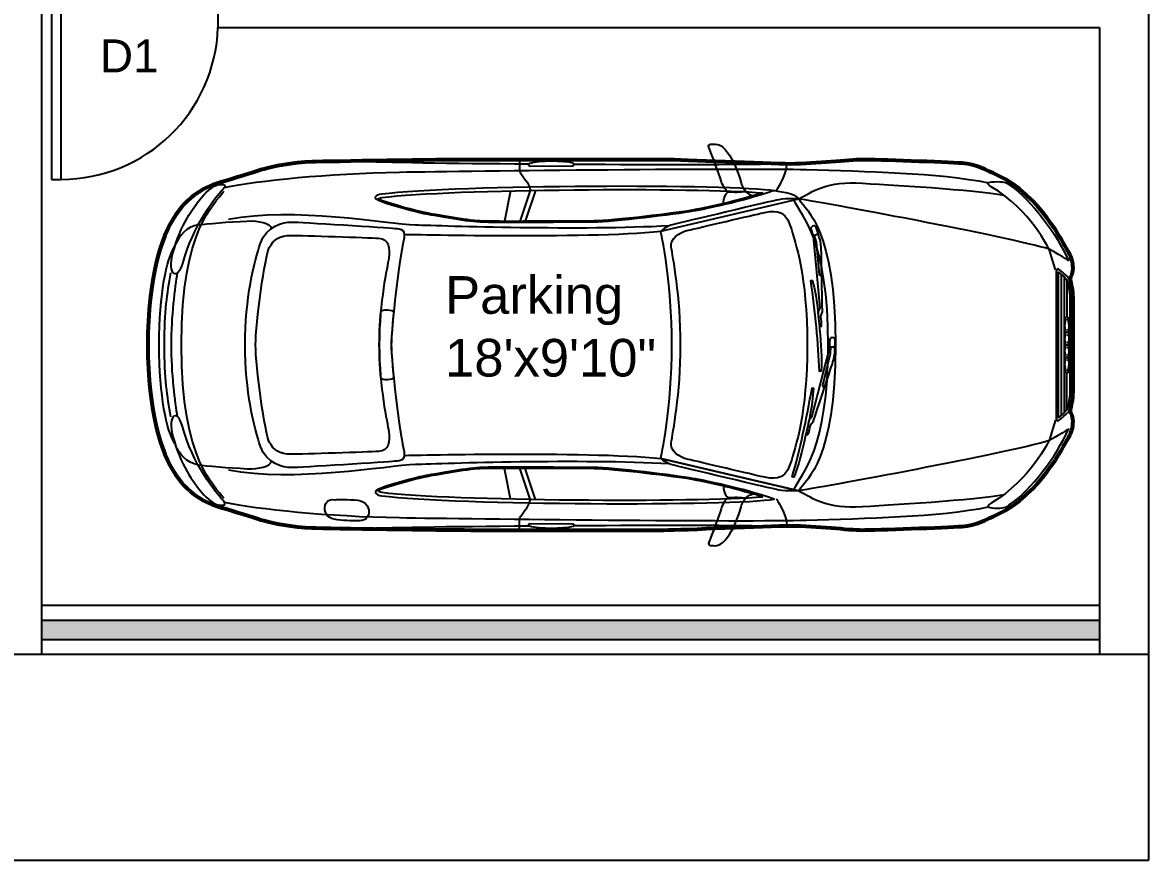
# Model space of a CAD drawing. Header units: inches. Extents: x 23 to 413, y 10 to 686.
# Drawn here: x 183.1 to 413, y 9.6 to 180.6 of the extents above; entities that cross this region are included whole.
import ezdxf

# ---------------------------------------------------------------- set-up
doc = ezdxf.new("R2010")
doc.units = ezdxf.units.IN
doc.header["$MEASUREMENT"] = 0
doc.layers.get('0').update_dxf_attribs({"color": 178})
doc.layers.add('D1', color=231, linetype='Continuous')
doc.layers.add('Naming', color=50, linetype='Continuous', plot=False)
doc.styles.get("Standard").update_dxf_attribs({"font": 'arial.ttf'})

# ---------------------------------------------------------------- blocks, each defined once
blk = doc.blocks.new('A$C0B5925C7')
at = {"lineweight": 25}
for points, knots in [([(2.9938, 1.7731), (2.9854, 1.7819), (2.9782, 1.7934), (2.9742, 1.808), (2.9742, 1.808), (2.9645, 1.8444), (2.9131, 2.0083), (2.8428, 2.0102), (2.8428, 2.0102), (2.8129, 2.0102), (2.8025, 2.0096), (2.8129, 1.9862), (2.8129, 1.9862), (2.8233, 1.9628), (2.8656, 1.8451), (2.8714, 1.8255), (2.8714, 1.8255), (2.8768, 1.8076), (2.8926, 1.781), (2.9032, 1.7713), (2.9032, 1.7713), (2.9322, 1.769), (2.9744, 1.7694), (2.9938, 1.7731)], [0, 0, 0, 0, 0.166667, 0.166667, 0.166667, 0.166667, 0.333333, 0.333333, 0.333333, 0.333333, 0.5, 0.5, 0.5, 0.5, 0.666667, 0.666667, 0.666667, 0.666667, 0.833333, 0.833333, 0.833333, 0.833333, 1, 1, 1, 1]), ([(1.862, 1.9319), (1.862, 1.9319), (1.862, 1.891), (1.862, 1.8776), (1.862, 1.8776), (1.862, 1.8642), (1.8945, 1.8287), (1.904, 1.8123), (1.904, 1.8123), (1.9135, 1.7959), (1.9158, 1.7779), (1.9158, 1.7779)], [0, 0, 0, 0, 0.333333, 0.333333, 0.333333, 0.333333, 0.666667, 0.666667, 0.666667, 0.666667, 1, 1, 1, 1]), ([(1.9153, 1.8987), (1.907, 1.8987), (1.9039, 1.91), (1.9122, 1.9125), (1.9122, 1.9125), (1.9361, 1.9201), (1.9786, 1.9239), (2.0212, 1.9239), (2.0212, 1.9239), (2.0638, 1.9239), (2.1053, 1.9214), (2.1302, 1.9138), (2.1302, 1.9138), (2.1375, 1.9113), (2.1354, 1.9012), (2.1271, 1.9012), (2.1271, 1.9012), (2.1271, 1.9012), (1.9153, 1.8987), (1.9153, 1.8987)], [0, 0, 0, 0, 0.2, 0.2, 0.2, 0.2, 0.4, 0.4, 0.4, 0.4, 0.6, 0.6, 0.6, 0.6, 0.8, 0.8, 0.8, 0.8, 1, 1, 1, 1]), ([(0.3845, 1.7931), (0.5553, 1.8273), (0.9012, 1.8636), (1.2614, 1.8698), (1.2614, 1.8698), (1.6217, 1.876), (3.0067, 1.8915), (3.2986, 1.8822), (3.2986, 1.8822), (3.5906, 1.8729), (3.9588, 1.8677), (4.2095, 1.816)], [0, 0, 0, 0, 0.333333, 0.333333, 0.333333, 0.333333, 0.666667, 0.666667, 0.666667, 0.666667, 1, 1, 1, 1]), ([(0.1736, 1.413), (0.2223, 1.6014), (0.3493, 1.754), (0.3721, 1.7775), (0.3721, 1.7775), (0.3922, 1.7982), (0.3944, 1.811), (0.359, 1.8077), (0.359, 1.8077), (0.3241, 1.8045), (0.2847, 1.7605), (0.2623, 1.7334), (0.2623, 1.7334), (0.2336, 1.6989), (0.1621, 1.6041), (0.1264, 1.464), (0.1264, 1.464), (0.1111, 1.4105), (0.1162, 1.3723), (0.1315, 1.3621), (0.1315, 1.3621), (0.1468, 1.3519), (0.1639, 1.3756), (0.1736, 1.413)], [0, 0, 0, 0, 0.166667, 0.166667, 0.166667, 0.166667, 0.333333, 0.333333, 0.333333, 0.333333, 0.5, 0.5, 0.5, 0.5, 0.666667, 0.666667, 0.666667, 0.666667, 0.833333, 0.833333, 0.833333, 0.833333, 1, 1, 1, 1]), ([(1.1717, 1.7605), (1.1433, 1.7569), (1.1175, 1.7393), (1.1717, 1.7205), (1.1717, 1.7205), (1.2259, 1.7017), (1.3365, 1.6711), (1.3836, 1.6616), (1.3836, 1.6616), (1.4307, 1.6522), (1.5861, 1.624), (1.6638, 1.6193), (1.6638, 1.6193), (1.7415, 1.6146), (2.1395, 1.6193), (2.2337, 1.6193), (2.2337, 1.6193), (2.3278, 1.6193), (2.6504, 1.6593), (2.7281, 1.6734), (2.7281, 1.6734), (2.8058, 1.6875), (2.9612, 1.7181), (3.1363, 1.7771), (3.1363, 1.7771), (2.9424, 1.8123), (1.5414, 1.8076), (1.1717, 1.7605)], [0, 0, 0, 0, 0.142857, 0.142857, 0.142857, 0.142857, 0.285714, 0.285714, 0.285714, 0.285714, 0.428571, 0.428571, 0.428571, 0.428571, 0.571429, 0.571429, 0.571429, 0.571429, 0.714286, 0.714286, 0.714286, 0.714286, 0.857143, 0.857143, 0.857143, 0.857143, 1, 1, 1, 1]), ([(3.2603, 1.7355), (3.3026, 1.7567), (3.3871, 1.8223), (3.5468, 1.8153), (3.5468, 1.8153), (3.7065, 1.8083), (4.147, 1.78), (4.2872, 1.7545)], [0, 0, 0, 0, 0.5, 0.5, 0.5, 0.5, 1, 1, 1, 1]), ([(4.2543, 1.822), (4.2139, 1.822), (4.1894, 1.8174), (4.2245, 1.7967), (4.2245, 1.7967), (4.4212, 1.6805), (4.5136, 1.4839), (4.5136, 1.4839), (4.5136, 1.4839), (4.5136, 1.4839), (4.6091, 1.4307), (4.6104, 1.4273), (4.6104, 1.4273), (4.5555, 1.557), (4.4172, 1.7392), (4.3213, 1.8012), (4.3213, 1.8012), (4.302, 1.8161), (4.2923, 1.822), (4.2543, 1.822)], [0, 0, 0, 0, 0.2, 0.2, 0.2, 0.2, 0.4, 0.4, 0.4, 0.4, 0.6, 0.6, 0.6, 0.6, 0.8, 0.8, 0.8, 0.8, 1, 1, 1, 1]), ([(0.3819, 0.2359), (0.3357, 0.3034), (0.1689, 0.4187), (0.1689, 1.0051), (0.1689, 1.0051), (0.1689, 1.5915), (0.3357, 1.7069), (0.3819, 1.7743)], [0, 0, 0, 0, 0.5, 0.5, 0.5, 0.5, 1, 1, 1, 1]), ([(1.1732, 1.7426), (1.1732, 1.7426), (1.1732, 1.7426), (1.1732, 1.7426), (1.1732, 1.7426), (1.1628, 1.7413), (1.1568, 1.7385), (1.1539, 1.7364), (1.1539, 1.7364), (1.1564, 1.7342), (1.1621, 1.7305), (1.1756, 1.7258), (1.1756, 1.7258), (1.2284, 1.7075), (1.3385, 1.6769), (1.386, 1.6674), (1.386, 1.6674), (1.4428, 1.6561), (1.5919, 1.6297), (1.6645, 1.6253), (1.6645, 1.6253), (1.7214, 1.6218), (1.9536, 1.6235), (2.1072, 1.6246), (2.1072, 1.6246), (2.1072, 1.6246), (2.2337, 1.6253), (2.2337, 1.6253), (2.2337, 1.6253), (2.3276, 1.6253), (2.6517, 1.6657), (2.726, 1.6792), (2.726, 1.6792), (2.8502, 1.7018), (2.9685, 1.7311), (3.0794, 1.7657), (3.0794, 1.7657), (2.7581, 1.7934), (1.5158, 1.7862), (1.1732, 1.7426)], [0, 0, 0, 0, 0.1, 0.1, 0.1, 0.1, 0.2, 0.2, 0.2, 0.2, 0.3, 0.3, 0.3, 0.3, 0.4, 0.4, 0.4, 0.4, 0.5, 0.5, 0.5, 0.5, 0.6, 0.6, 0.6, 0.6, 0.7, 0.7, 0.7, 0.7, 0.8, 0.8, 0.8, 0.8, 0.9, 0.9, 0.9, 0.9, 1, 1, 1, 1]), ([(2.9938, 1.7731), (2.9744, 1.7694), (2.9322, 1.769), (2.9032, 1.7713), (2.9032, 1.7713), (2.9041, 1.7705), (2.9051, 1.7695), (2.9059, 1.769), (2.9059, 1.769), (2.8949, 1.7638), (2.8803, 1.737), (2.8843, 1.7123), (2.8843, 1.7123), (2.8978, 1.7156), (3.0326, 1.7516), (3.0326, 1.7516), (3.0326, 1.7516), (3.0214, 1.753), (3.0063, 1.76), (2.9938, 1.7731)], [0, 0, 0, 0, 0.2, 0.2, 0.2, 0.2, 0.4, 0.4, 0.4, 0.4, 0.6, 0.6, 0.6, 0.6, 0.8, 0.8, 0.8, 0.8, 1, 1, 1, 1]), ([(2.6117, 1.6006), (2.1722, 1.5762), (1.4811, 1.5991), (1.3408, 1.6044), (1.3408, 1.6044), (1.2006, 1.6097), (0.7241, 1.6955), (0.4054, 1.6326)], [0, 0, 0, 0, 0.5, 0.5, 0.5, 0.5, 1, 1, 1, 1]), ([(3.2603, 1.7355), (3.2603, 1.7355), (2.5695, 1.5733), (2.5695, 1.5733), (2.5695, 1.5733), (2.5695, 1.5733), (2.5946, 1.5987), (2.634, 1.6079), (2.634, 1.6079), (2.6734, 1.6172), (3.1237, 1.7248), (3.1608, 1.7317), (3.1608, 1.7317), (3.1978, 1.7387), (3.2603, 1.7355), (3.2603, 1.7355)], [0, 0, 0, 0, 0.25, 0.25, 0.25, 0.25, 0.5, 0.5, 0.5, 0.5, 0.75, 0.75, 0.75, 0.75, 1, 1, 1, 1]), ([(2.6251, 1.0051), (2.6251, 0.6975), (2.5695, 0.4369), (2.5695, 0.4369), (2.5695, 0.4369), (2.5695, 0.4369), (3.2603, 0.2747), (3.2603, 0.2747), (3.2603, 0.2747), (3.302, 0.3396), (3.4434, 0.4241), (3.4434, 1.0051), (3.4434, 1.0051), (3.4434, 1.5861), (3.302, 1.6706), (3.2603, 1.7355), (3.2603, 1.7355), (3.2603, 1.7355), (2.5695, 1.5733), (2.5695, 1.5733), (2.5695, 1.5733), (2.5695, 1.5733), (2.6251, 1.3127), (2.6251, 1.0051)], [0, 0, 0, 0, 0.166667, 0.166667, 0.166667, 0.166667, 0.333333, 0.333333, 0.333333, 0.333333, 0.5, 0.5, 0.5, 0.5, 0.666667, 0.666667, 0.666667, 0.666667, 0.833333, 0.833333, 0.833333, 0.833333, 1, 1, 1, 1]), ([(3.2342, 0.2809), (3.2762, 0.3599), (3.4077, 0.4819), (3.4077, 1.0051), (3.4077, 1.0051), (3.4077, 1.5283), (3.2762, 1.6504), (3.2342, 1.7294)], [0, 0, 0, 0, 0.5, 0.5, 0.5, 0.5, 1, 1, 1, 1]), ([(2.6686, 1.0051), (2.6686, 0.761), (2.6285, 0.5611), (2.6215, 0.5149), (2.6215, 0.5149), (2.6158, 0.4771), (2.6567, 0.4422), (2.7056, 0.4317), (2.7056, 0.4317), (2.7546, 0.4211), (3.0404, 0.3536), (3.0814, 0.3444), (3.0814, 0.3444), (3.1225, 0.3351), (3.19, 0.3192), (3.2177, 0.4092), (3.2177, 0.4092), (3.2455, 0.4991), (3.3024, 0.6581), (3.3024, 1.0051), (3.3024, 1.0051), (3.3024, 1.3522), (3.2455, 1.5111), (3.2177, 1.6011), (3.2177, 1.6011), (3.19, 1.691), (3.1225, 1.6751), (3.0814, 1.6659), (3.0814, 1.6659), (3.0404, 1.6566), (2.7546, 1.5892), (2.7056, 1.5786), (2.7056, 1.5786), (2.6567, 1.568), (2.6158, 1.5331), (2.6215, 1.4954), (2.6215, 1.4954), (2.6285, 1.4491), (2.6686, 1.2493), (2.6686, 1.0051)], [0, 0, 0, 0, 0.1, 0.1, 0.1, 0.1, 0.2, 0.2, 0.2, 0.2, 0.3, 0.3, 0.3, 0.3, 0.4, 0.4, 0.4, 0.4, 0.5, 0.5, 0.5, 0.5, 0.6, 0.6, 0.6, 0.6, 0.7, 0.7, 0.7, 0.7, 0.8, 0.8, 0.8, 0.8, 0.9, 0.9, 0.9, 0.9, 1, 1, 1, 1]), ([(0.2521, 1.6055), (0.2956, 1.6107), (0.407, 1.621), (0.4971, 1.6249), (0.4971, 1.6249), (0.558, 1.6275), (0.6122, 1.6145), (0.6195, 1.5879)], [0, 0, 0, 0, 0.5, 0.5, 0.5, 0.5, 1, 1, 1, 1]), ([(0.4874, 1.0051), (0.4874, 0.7767), (0.5333, 0.5846), (0.565, 0.4965), (0.565, 0.4965), (0.5968, 0.4083), (0.678, 0.3907), (0.7185, 0.3907), (0.7185, 0.3907), (0.7591, 0.3907), (1.2055, 0.4189), (1.2373, 0.4224), (1.2373, 0.4224), (1.269, 0.4259), (1.2972, 0.4242), (1.2796, 0.4929), (1.2796, 0.4929), (1.2619, 0.5617), (1.2196, 0.9197), (1.2196, 1.0051), (1.2196, 1.0051), (1.2196, 1.0906), (1.2619, 1.4485), (1.2796, 1.5173), (1.2796, 1.5173), (1.2972, 1.5861), (1.269, 1.5843), (1.2373, 1.5878), (1.2373, 1.5878), (1.2055, 1.5914), (0.7591, 1.6196), (0.7185, 1.6196), (0.7185, 1.6196), (0.678, 1.6196), (0.5968, 1.6019), (0.565, 1.5138), (0.565, 1.5138), (0.5333, 1.4256), (0.4874, 1.2336), (0.4874, 1.0051)], [0, 0, 0, 0, 0.1, 0.1, 0.1, 0.1, 0.2, 0.2, 0.2, 0.2, 0.3, 0.3, 0.3, 0.3, 0.4, 0.4, 0.4, 0.4, 0.5, 0.5, 0.5, 0.5, 0.6, 0.6, 0.6, 0.6, 0.7, 0.7, 0.7, 0.7, 0.8, 0.8, 0.8, 0.8, 0.9, 0.9, 0.9, 0.9, 1, 1, 1, 1]), ([(3.361, 1.5493), (3.3701, 1.5234), (3.3724, 1.5021), (3.3732, 1.4762), (3.3732, 1.4762), (3.3732, 1.4572), (3.3785, 1.1707), (3.3785, 1.1707), (3.3785, 1.1707), (3.3785, 1.1707), (3.3709, 1.1486), (3.3709, 1.1486), (3.3709, 1.1486), (3.3709, 1.1486), (3.3739, 1.1235), (3.3747, 1.1098), (3.3747, 1.1098), (3.3762, 1.0961), (3.364, 1.0938), (3.364, 1.0938), (3.364, 1.0938), (3.364, 1.0938), (3.3564, 1.1692), (3.3564, 1.1692), (3.3564, 1.1692), (3.3564, 1.1692), (3.3663, 1.1898), (3.3663, 1.1898), (3.3663, 1.1898), (3.3663, 1.1898), (3.3328, 1.5478), (3.3328, 1.5478), (3.3328, 1.5478), (3.3328, 1.5478), (3.329, 1.5585), (3.3236, 1.5752), (3.3236, 1.5752), (3.3183, 1.5912), (3.3229, 1.5966), (3.3297, 1.5988), (3.3297, 1.5988), (3.3373, 1.6011), (3.3435, 1.6027), (3.3472, 1.5928), (3.3472, 1.5928), (3.3503, 1.5829), (3.3556, 1.5661), (3.361, 1.5493)], [0, 0, 0, 0, 0.083333, 0.083333, 0.083333, 0.083333, 0.166667, 0.166667, 0.166667, 0.166667, 0.25, 0.25, 0.25, 0.25, 0.333333, 0.333333, 0.333333, 0.333333, 0.416667, 0.416667, 0.416667, 0.416667, 0.5, 0.5, 0.5, 0.5, 0.583333, 0.583333, 0.583333, 0.583333, 0.666667, 0.666667, 0.666667, 0.666667, 0.75, 0.75, 0.75, 0.75, 0.833333, 0.833333, 0.833333, 0.833333, 0.916667, 0.916667, 0.916667, 0.916667, 1, 1, 1, 1]), ([(0.5402, 1.0051), (0.5402, 0.8968), (0.588, 0.5564), (0.6091, 0.5176), (0.6091, 0.5176), (0.6303, 0.4788), (0.6603, 0.4577), (0.7185, 0.4577), (0.7185, 0.4577), (0.7768, 0.4577), (1.1032, 0.4683), (1.1561, 0.4718), (1.1561, 0.4718), (1.209, 0.4753), (1.2143, 0.5229), (1.2073, 0.5705), (1.2073, 0.5705), (1.2002, 0.6181), (1.1596, 0.7857), (1.1596, 1.0051), (1.1596, 1.0051), (1.1596, 1.2246), (1.2002, 1.3921), (1.2073, 1.4397), (1.2073, 1.4397), (1.2143, 1.4873), (1.209, 1.5349), (1.1561, 1.5385), (1.1561, 1.5385), (1.1032, 1.542), (0.7768, 1.5526), (0.7185, 1.5526), (0.7185, 1.5526), (0.6603, 1.5526), (0.6303, 1.5314), (0.6091, 1.4926), (0.6091, 1.4926), (0.588, 1.4538), (0.5402, 1.1135), (0.5402, 1.0051)], [0, 0, 0, 0, 0.1, 0.1, 0.1, 0.1, 0.2, 0.2, 0.2, 0.2, 0.3, 0.3, 0.3, 0.3, 0.4, 0.4, 0.4, 0.4, 0.5, 0.5, 0.5, 0.5, 0.6, 0.6, 0.6, 0.6, 0.7, 0.7, 0.7, 0.7, 0.8, 0.8, 0.8, 0.8, 0.9, 0.9, 0.9, 0.9, 1, 1, 1, 1]), ([(3.3366, 1.5524), (3.3366, 1.5524), (3.3472, 1.5196), (3.3472, 1.5196), (3.3472, 1.5196), (3.3472, 1.5196), (3.3617, 1.3558), (3.3617, 1.3558), (3.3617, 1.3558), (3.3617, 1.3558), (3.3747, 1.3467), (3.3747, 1.3467)], [0, 0, 0, 0, 0.333333, 0.333333, 0.333333, 0.333333, 0.666667, 0.666667, 0.666667, 0.666667, 1, 1, 1, 1]), ([(0.1367, 0.5103), (0.0948, 0.5758), (0.0578, 0.7467), (0.0578, 1.0051), (0.0578, 1.0051), (0.0578, 1.2635), (0.0948, 1.4344), (0.1367, 1.4999)], [0, 0, 0, 0, 0.5, 0.5, 0.5, 0.5, 1, 1, 1, 1]), ([(0.116, 0.6453), (0.0975, 0.7504), (0.0843, 0.834), (0.0843, 1.0051), (0.0843, 1.0051), (0.0843, 1.1763), (0.0975, 1.2598), (0.116, 1.3649)], [0, 0, 0, 0, 0.5, 0.5, 0.5, 0.5, 1, 1, 1, 1]), ([(0.1501, 0.6453), (0.1372, 0.7134), (0.1187, 0.8684), (0.1187, 1.0051), (0.1187, 1.0051), (0.1187, 1.1419), (0.1372, 1.2969), (0.1501, 1.3649)], [0, 0, 0, 0, 0.5, 0.5, 0.5, 0.5, 1, 1, 1, 1]), ([(4.6297, 1.0013), (4.6297, 1.0013), (4.6297, 0.7709), (4.6297, 0.7709), (4.6297, 0.7709), (4.6297, 0.7339), (4.6212, 0.7004), (4.6172, 0.6842), (4.6172, 0.6842), (4.6172, 0.6842), (4.6164, 0.6812), (4.6164, 0.6812), (4.6164, 0.6812), (4.6117, 0.6665), (4.5822, 0.6438), (4.5663, 0.6295), (4.5663, 0.6295), (4.5505, 0.6151), (4.5489, 0.6295), (4.5489, 0.6552), (4.5489, 0.6552), (4.5489, 0.6809), (4.5489, 1.0051), (4.5489, 1.0051), (4.5489, 1.0051), (4.5489, 1.0051), (4.5489, 1.3294), (4.5489, 1.3551), (4.5489, 1.3551), (4.5489, 1.3808), (4.5505, 1.3951), (4.5663, 1.3808), (4.5663, 1.3808), (4.5822, 1.3664), (4.6117, 1.3437), (4.6164, 1.3291), (4.6164, 1.3291), (4.6164, 1.3291), (4.6172, 1.326), (4.6172, 1.326), (4.6172, 1.326), (4.6212, 1.3099), (4.6297, 1.2763), (4.6297, 1.2394), (4.6297, 1.2394), (4.6297, 1.2394), (4.6297, 1.0089), (4.6297, 1.0089), (4.6297, 1.0089), (4.6297, 1.0089), (4.6297, 1.0013), (4.6297, 1.0013)], [0, 0, 0, 0, 0.076923, 0.076923, 0.076923, 0.076923, 0.153846, 0.153846, 0.153846, 0.153846, 0.230769, 0.230769, 0.230769, 0.230769, 0.307692, 0.307692, 0.307692, 0.307692, 0.384615, 0.384615, 0.384615, 0.384615, 0.461538, 0.461538, 0.461538, 0.461538, 0.538462, 0.538462, 0.538462, 0.538462, 0.615385, 0.615385, 0.615385, 0.615385, 0.692308, 0.692308, 0.692308, 0.692308, 0.769231, 0.769231, 0.769231, 0.769231, 0.846154, 0.846154, 0.846154, 0.846154, 0.923077, 0.923077, 0.923077, 0.923077, 1, 1, 1, 1]), ([(4.561, 1.3551), (4.561, 1.3551), (4.561, 1.3551), (4.561, 1.3551), (4.561, 1.3551), (4.561, 1.3551), (4.561, 0.6552), (4.561, 0.6552), (4.561, 0.6552), (4.561, 0.6493), (4.5611, 0.6447), (4.5613, 0.641), (4.5613, 0.641), (4.5646, 0.6439), (4.5696, 0.6482), (4.5696, 0.6482), (4.5696, 0.6482), (4.5818, 0.6588), (4.6022, 0.6763), (4.6049, 0.6848), (4.6049, 0.6848), (4.6049, 0.6848), (4.6055, 0.6872), (4.6055, 0.6872), (4.6055, 0.6872), (4.6095, 0.7029), (4.6177, 0.7354), (4.6177, 0.7709), (4.6177, 0.7709), (4.6177, 0.7709), (4.6178, 1.2394), (4.6178, 1.2394), (4.6178, 1.2394), (4.6178, 1.2748), (4.6095, 1.3074), (4.6055, 1.323), (4.6055, 1.323), (4.6055, 1.323), (4.6047, 1.3261), (4.6047, 1.3261), (4.6047, 1.3261), (4.6023, 1.3339), (4.5818, 1.3515), (4.5696, 1.362), (4.5696, 1.362), (4.5696, 1.362), (4.5646, 1.3664), (4.5613, 1.3692), (4.5613, 1.3692), (4.5611, 1.3655), (4.561, 1.361), (4.561, 1.3551)], [0, 0, 0, 0, 0.076923, 0.076923, 0.076923, 0.076923, 0.153846, 0.153846, 0.153846, 0.153846, 0.230769, 0.230769, 0.230769, 0.230769, 0.307692, 0.307692, 0.307692, 0.307692, 0.384615, 0.384615, 0.384615, 0.384615, 0.461538, 0.461538, 0.461538, 0.461538, 0.538462, 0.538462, 0.538462, 0.538462, 0.615385, 0.615385, 0.615385, 0.615385, 0.692308, 0.692308, 0.692308, 0.692308, 0.769231, 0.769231, 0.769231, 0.769231, 0.846154, 0.846154, 0.846154, 0.846154, 0.923077, 0.923077, 0.923077, 0.923077, 1, 1, 1, 1]), ([(3.3724, 0.8729), (3.377, 0.9384), (3.3716, 1.01), (3.3648, 1.0839), (3.3648, 1.0839), (3.361, 1.1197), (3.3579, 1.1555), (3.3541, 1.1905), (3.3541, 1.1905), (3.3495, 1.24), (3.3396, 1.2819), (3.329, 1.3276), (3.329, 1.3276), (3.329, 1.3276), (3.3206, 1.3276), (3.3206, 1.3276), (3.3206, 1.3276), (3.3427, 1.1722), (3.3579, 1.0107), (3.364, 0.8721), (3.364, 0.8721), (3.364, 0.8721), (3.3724, 0.8729), (3.3724, 0.8729)], [0, 0, 0, 0, 0.166667, 0.166667, 0.166667, 0.166667, 0.333333, 0.333333, 0.333333, 0.333333, 0.5, 0.5, 0.5, 0.5, 0.666667, 0.666667, 0.666667, 0.666667, 0.833333, 0.833333, 0.833333, 0.833333, 1, 1, 1, 1]), ([(1.1596, 1.0051), (1.1596, 1.0051), (1.1619, 0.8757), (1.1669, 0.842), (1.1669, 0.842), (1.17, 0.8209), (1.2331, 0.8308), (1.2322, 0.8407), (1.2322, 0.8407), (1.2261, 0.9027), (1.2196, 0.9548), (1.2196, 1.0051), (1.2196, 1.0051), (1.2196, 1.0554), (1.2261, 1.1076), (1.2322, 1.1696), (1.2322, 1.1696), (1.2331, 1.1794), (1.17, 1.1894), (1.1669, 1.1683), (1.1669, 1.1683), (1.1619, 1.1345), (1.1596, 1.0051), (1.1596, 1.0051)], [0, 0, 0, 0, 0.166667, 0.166667, 0.166667, 0.166667, 0.333333, 0.333333, 0.333333, 0.333333, 0.5, 0.5, 0.5, 0.5, 0.666667, 0.666667, 0.666667, 0.666667, 0.833333, 0.833333, 0.833333, 0.833333, 1, 1, 1, 1]), ([(3.441, 0.9841), (3.441, 0.9559), (3.4364, 0.9353), (3.4288, 0.9109), (3.4288, 0.9109), (3.4235, 0.8927), (3.3335, 0.623), (3.3335, 0.623), (3.3335, 0.623), (3.3335, 0.623), (3.319, 0.6047), (3.319, 0.6047), (3.319, 0.6047), (3.319, 0.6047), (3.3145, 0.5803), (3.3114, 0.5666), (3.3114, 0.5666), (3.3076, 0.5529), (3.2954, 0.5544), (3.2954, 0.5544), (3.2954, 0.5544), (3.2954, 0.5544), (3.3122, 0.6291), (3.3122, 0.6291), (3.3122, 0.6291), (3.3122, 0.6291), (3.3244, 0.6413), (3.3244, 0.6413), (3.3244, 0.6413), (3.3244, 0.6413), (3.4136, 0.9917), (3.4136, 0.9917), (3.4136, 0.9917), (3.4136, 0.9917), (3.4136, 1.0031), (3.4136, 1.0206), (3.4136, 1.0206), (3.4143, 1.0382), (3.4204, 1.0412), (3.4273, 1.0412), (3.4273, 1.0412), (3.4349, 1.0412), (3.4418, 1.0404), (3.4418, 1.0298), (3.4418, 1.0298), (3.4425, 1.0191), (3.4418, 1.0016), (3.441, 0.9841)], [0, 0, 0, 0, 0.083333, 0.083333, 0.083333, 0.083333, 0.166667, 0.166667, 0.166667, 0.166667, 0.25, 0.25, 0.25, 0.25, 0.333333, 0.333333, 0.333333, 0.333333, 0.416667, 0.416667, 0.416667, 0.416667, 0.5, 0.5, 0.5, 0.5, 0.583333, 0.583333, 0.583333, 0.583333, 0.666667, 0.666667, 0.666667, 0.666667, 0.75, 0.75, 0.75, 0.75, 0.833333, 0.833333, 0.833333, 0.833333, 0.916667, 0.916667, 0.916667, 0.916667, 1, 1, 1, 1]), ([(3.4189, 0.9955), (3.4189, 0.9955), (3.4181, 0.9605), (3.4181, 0.9605), (3.4181, 0.9605), (3.4181, 0.9605), (3.3785, 0.802), (3.3785, 0.802), (3.3785, 0.802), (3.3785, 0.802), (3.3884, 0.7891), (3.3884, 0.7891)], [0, 0, 0, 0, 0.333333, 0.333333, 0.333333, 0.333333, 0.666667, 0.666667, 0.666667, 0.666667, 1, 1, 1, 1]), ([(3.236, 0.3419), (3.2596, 0.4028), (3.2771, 0.4722), (3.2931, 0.5453), (3.2931, 0.5453), (3.3007, 0.5803), (3.3091, 0.6154), (3.316, 0.6497), (3.316, 0.6497), (3.3267, 0.6976), (3.3305, 0.7411), (3.3343, 0.7883), (3.3343, 0.7883), (3.3343, 0.7883), (3.3267, 0.7906), (3.3267, 0.7906), (3.3267, 0.7906), (3.3, 0.6359), (3.2649, 0.4782), (3.2276, 0.3442), (3.2276, 0.3442), (3.2276, 0.3442), (3.236, 0.3419), (3.236, 0.3419)], [0, 0, 0, 0, 0.166667, 0.166667, 0.166667, 0.166667, 0.333333, 0.333333, 0.333333, 0.333333, 0.5, 0.5, 0.5, 0.5, 0.666667, 0.666667, 0.666667, 0.666667, 0.833333, 0.833333, 0.833333, 0.833333, 1, 1, 1, 1]), ([(0.1736, 0.5972), (0.2223, 0.4088), (0.3493, 0.2562), (0.3721, 0.2327), (0.3721, 0.2327), (0.3922, 0.212), (0.3944, 0.1993), (0.359, 0.2025), (0.359, 0.2025), (0.3241, 0.2057), (0.2847, 0.2498), (0.2623, 0.2768), (0.2623, 0.2768), (0.2336, 0.3113), (0.1621, 0.4062), (0.1264, 0.5463), (0.1264, 0.5463), (0.1111, 0.5997), (0.1162, 0.638), (0.1315, 0.6481), (0.1315, 0.6481), (0.1468, 0.6583), (0.1639, 0.6346), (0.1736, 0.5972)], [0, 0, 0, 0, 0.166667, 0.166667, 0.166667, 0.166667, 0.333333, 0.333333, 0.333333, 0.333333, 0.5, 0.5, 0.5, 0.5, 0.666667, 0.666667, 0.666667, 0.666667, 0.833333, 0.833333, 0.833333, 0.833333, 1, 1, 1, 1]), ([(4.2543, 0.1882), (4.2139, 0.1882), (4.1894, 0.1928), (4.2245, 0.2135), (4.2245, 0.2135), (4.4212, 0.3297), (4.5136, 0.5263), (4.5136, 0.5263), (4.5136, 0.5263), (4.5136, 0.5263), (4.6091, 0.5796), (4.6104, 0.5829), (4.6104, 0.5829), (4.5555, 0.4532), (4.4172, 0.271), (4.3213, 0.2091), (4.3213, 0.2091), (4.302, 0.1942), (4.2923, 0.1882), (4.2543, 0.1882)], [0, 0, 0, 0, 0.2, 0.2, 0.2, 0.2, 0.4, 0.4, 0.4, 0.4, 0.6, 0.6, 0.6, 0.6, 0.8, 0.8, 0.8, 0.8, 1, 1, 1, 1]), ([(0.2521, 0.4048), (0.2956, 0.3996), (0.407, 0.3893), (0.4971, 0.3854), (0.4971, 0.3854), (0.558, 0.3827), (0.6122, 0.3958), (0.6195, 0.4223)], [0, 0, 0, 0, 0.5, 0.5, 0.5, 0.5, 1, 1, 1, 1]), ([(2.6117, 0.4097), (2.1722, 0.434), (1.4811, 0.4111), (1.3408, 0.4058), (1.3408, 0.4058), (1.2006, 0.4005), (0.7241, 0.3147), (0.4054, 0.3776)], [0, 0, 0, 0, 0.5, 0.5, 0.5, 0.5, 1, 1, 1, 1]), ([(1.1717, 0.2497), (1.1433, 0.2534), (1.1175, 0.2709), (1.1717, 0.2898), (1.1717, 0.2898), (1.2259, 0.3086), (1.3365, 0.3392), (1.3836, 0.3486), (1.3836, 0.3486), (1.4307, 0.358), (1.5861, 0.3863), (1.6638, 0.391), (1.6638, 0.391), (1.7415, 0.3957), (2.1395, 0.391), (2.2337, 0.391), (2.2337, 0.391), (2.3278, 0.391), (2.6504, 0.3509), (2.7281, 0.3368), (2.7281, 0.3368), (2.8058, 0.3227), (2.9612, 0.2921), (3.1363, 0.2332), (3.1363, 0.2332), (2.9424, 0.198), (1.5414, 0.2027), (1.1717, 0.2497)], [0, 0, 0, 0, 0.142857, 0.142857, 0.142857, 0.142857, 0.285714, 0.285714, 0.285714, 0.285714, 0.428571, 0.428571, 0.428571, 0.428571, 0.571429, 0.571429, 0.571429, 0.571429, 0.714286, 0.714286, 0.714286, 0.714286, 0.857143, 0.857143, 0.857143, 0.857143, 1, 1, 1, 1]), ([(3.2603, 0.2747), (3.2603, 0.2747), (2.5695, 0.4369), (2.5695, 0.4369), (2.5695, 0.4369), (2.5695, 0.4369), (2.5946, 0.4116), (2.634, 0.4023), (2.634, 0.4023), (2.6734, 0.393), (3.1237, 0.2854), (3.1608, 0.2785), (3.1608, 0.2785), (3.1978, 0.2715), (3.2603, 0.2747), (3.2603, 0.2747)], [0, 0, 0, 0, 0.25, 0.25, 0.25, 0.25, 0.5, 0.5, 0.5, 0.5, 0.75, 0.75, 0.75, 0.75, 1, 1, 1, 1]), ([(1.1732, 0.2676), (1.1732, 0.2676), (1.1732, 0.2676), (1.1732, 0.2676), (1.1732, 0.2676), (1.1628, 0.269), (1.1568, 0.2718), (1.1539, 0.2738), (1.1539, 0.2738), (1.1564, 0.276), (1.1621, 0.2797), (1.1756, 0.2844), (1.1756, 0.2844), (1.2284, 0.3028), (1.3385, 0.3333), (1.386, 0.3428), (1.386, 0.3428), (1.4428, 0.3542), (1.5919, 0.3806), (1.6645, 0.385), (1.6645, 0.385), (1.7214, 0.3884), (1.9536, 0.3868), (2.1072, 0.3857), (2.1072, 0.3857), (2.1072, 0.3857), (2.2337, 0.385), (2.2337, 0.385), (2.2337, 0.385), (2.3276, 0.385), (2.6517, 0.3445), (2.726, 0.331), (2.726, 0.331), (2.8502, 0.3084), (2.9685, 0.2792), (3.0794, 0.2445), (3.0794, 0.2445), (2.7581, 0.2169), (1.5158, 0.224), (1.1732, 0.2676)], [0, 0, 0, 0, 0.1, 0.1, 0.1, 0.1, 0.2, 0.2, 0.2, 0.2, 0.3, 0.3, 0.3, 0.3, 0.4, 0.4, 0.4, 0.4, 0.5, 0.5, 0.5, 0.5, 0.6, 0.6, 0.6, 0.6, 0.7, 0.7, 0.7, 0.7, 0.8, 0.8, 0.8, 0.8, 0.9, 0.9, 0.9, 0.9, 1, 1, 1, 1]), ([(2.9938, 0.2371), (2.9744, 0.2409), (2.9322, 0.2412), (2.9032, 0.2389), (2.9032, 0.2389), (2.9041, 0.2398), (2.9051, 0.2407), (2.9059, 0.2413), (2.9059, 0.2413), (2.8949, 0.2465), (2.8803, 0.2733), (2.8843, 0.2979), (2.8843, 0.2979), (2.8978, 0.2947), (3.0326, 0.2587), (3.0326, 0.2587), (3.0326, 0.2587), (3.0214, 0.2572), (3.0063, 0.2502), (2.9938, 0.2371)], [0, 0, 0, 0, 0.2, 0.2, 0.2, 0.2, 0.4, 0.4, 0.4, 0.4, 0.6, 0.6, 0.6, 0.6, 0.8, 0.8, 0.8, 0.8, 1, 1, 1, 1]), ([(0.9347, 0.23), (0.9117, 0.2324), (0.8878, 0.2242), (0.8871, 0.1907), (0.8871, 0.1907), (0.8865, 0.1573), (0.9043, 0.1343), (0.9485, 0.1294), (0.9485, 0.1294), (0.9927, 0.1245), (1.0369, 0.1245), (1.0614, 0.1245), (1.0614, 0.1245), (1.086, 0.1245), (1.1081, 0.1417), (1.1081, 0.1686), (1.1081, 0.1686), (1.1081, 0.1956), (1.0909, 0.2226), (1.0516, 0.2275), (1.0516, 0.2275), (1.0123, 0.2324), (0.9347, 0.23), (0.9347, 0.23)], [0, 0, 0, 0, 0.166667, 0.166667, 0.166667, 0.166667, 0.333333, 0.333333, 0.333333, 0.333333, 0.5, 0.5, 0.5, 0.5, 0.666667, 0.666667, 0.666667, 0.666667, 0.833333, 0.833333, 0.833333, 0.833333, 1, 1, 1, 1]), ([(1.862, 0.0784), (1.862, 0.0784), (1.862, 0.1192), (1.862, 0.1326), (1.862, 0.1326), (1.862, 0.146), (1.8945, 0.1816), (1.904, 0.198), (1.904, 0.198), (1.9135, 0.2144), (1.9158, 0.2324), (1.9158, 0.2324)], [0, 0, 0, 0, 0.333333, 0.333333, 0.333333, 0.333333, 0.666667, 0.666667, 0.666667, 0.666667, 1, 1, 1, 1]), ([(2.9938, 0.2371), (2.9854, 0.2283), (2.9782, 0.2169), (2.9742, 0.2023), (2.9742, 0.2023), (2.9645, 0.1658), (2.9131, 0.002), (2.8428, 0), (2.8428, 0), (2.8129, 0), (2.8025, 0.0006), (2.8129, 0.0241), (2.8129, 0.0241), (2.8233, 0.0475), (2.8656, 0.1652), (2.8714, 0.1847), (2.8714, 0.1847), (2.8768, 0.2027), (2.8926, 0.2292), (2.9032, 0.2389), (2.9032, 0.2389), (2.9322, 0.2412), (2.9744, 0.2409), (2.9938, 0.2371)], [0, 0, 0, 0, 0.166667, 0.166667, 0.166667, 0.166667, 0.333333, 0.333333, 0.333333, 0.333333, 0.5, 0.5, 0.5, 0.5, 0.666667, 0.666667, 0.666667, 0.666667, 0.833333, 0.833333, 0.833333, 0.833333, 1, 1, 1, 1]), ([(3.2603, 0.2747), (3.3026, 0.2536), (3.3871, 0.1879), (3.5468, 0.1949), (3.5468, 0.1949), (3.7065, 0.2019), (4.147, 0.2303), (4.2872, 0.2557)], [0, 0, 0, 0, 0.5, 0.5, 0.5, 0.5, 1, 1, 1, 1]), ([(0.3845, 0.2171), (0.5553, 0.183), (0.9012, 0.1466), (1.2614, 0.1404), (1.2614, 0.1404), (1.6217, 0.1342), (3.0067, 0.1187), (3.2986, 0.128), (3.2986, 0.128), (3.5906, 0.1373), (3.9588, 0.1425), (4.2095, 0.1942)], [0, 0, 0, 0, 0.333333, 0.333333, 0.333333, 0.333333, 0.666667, 0.666667, 0.666667, 0.666667, 1, 1, 1, 1]), ([(1.9153, 0.1116), (1.907, 0.1116), (1.9039, 0.1002), (1.9122, 0.0977), (1.9122, 0.0977), (1.9361, 0.0901), (1.9786, 0.0864), (2.0212, 0.0864), (2.0212, 0.0864), (2.0638, 0.0864), (2.1053, 0.0889), (2.1302, 0.0964), (2.1302, 0.0964), (2.1375, 0.099), (2.1354, 0.109), (2.1271, 0.109), (2.1271, 0.109), (2.1271, 0.109), (1.9153, 0.1116), (1.9153, 0.1116)], [0, 0, 0, 0, 0.2, 0.2, 0.2, 0.2, 0.4, 0.4, 0.4, 0.4, 0.6, 0.6, 0.6, 0.6, 0.8, 0.8, 0.8, 0.8, 1, 1, 1, 1])]:
    blk.add_open_spline(points, degree=3, knots=knots, dxfattribs=at)
at = {"lineweight": 53}
blk.add_open_spline([(0, 1.0051), (0.0074, 1.6846), (0.2359, 1.7833), (0.3865, 1.825), (0.3865, 1.825), (0.4753, 1.8522), (0.5461, 1.8739), (0.5824, 1.8848), (0.5824, 1.8848), (0.6186, 1.8957), (0.7293, 1.9192), (0.8218, 1.9211), (0.8218, 1.9211), (0.9143, 1.9229), (1.4659, 1.9319), (1.6181, 1.9319), (1.6181, 1.9319), (1.7704, 1.9319), (2.4835, 1.9319), (2.585, 1.9319), (2.585, 1.9319), (2.6864, 1.9319), (3.0911, 1.9102), (3.2199, 1.9102), (3.2199, 1.9102), (3.3487, 1.9102), (3.5102, 1.9319), (3.5772, 1.9319), (3.5772, 1.9319), (3.6442, 1.9319), (3.998, 1.9193), (4.076, 1.9138), (4.076, 1.9138), (4.1541, 1.9084), (4.1983, 1.8792), (4.2538, 1.854), (4.2538, 1.854), (4.4697, 1.7561), (4.5876, 1.5059), (4.6057, 1.4787), (4.6057, 1.4787), (4.6239, 1.4515), (4.6337, 1.4226), (4.6337, 1.3881), (4.6337, 1.3881), (4.6337, 1.3535), (4.6166, 1.3445), (4.6202, 1.33), (4.6202, 1.33), (4.6239, 1.3155), (4.6337, 1.2794), (4.6337, 1.2394), (4.6337, 1.2394), (4.6337, 1.1994), (4.6337, 1.0051), (4.6337, 1.0051), (4.6337, 1.0051), (4.6337, 1.0051), (4.6337, 0.8109), (4.6337, 0.7709), (4.6337, 0.7709), (4.6337, 0.7308), (4.6239, 0.6947), (4.6202, 0.6802), (4.6202, 0.6802), (4.6166, 0.6657), (4.6337, 0.6568), (4.6337, 0.6222), (4.6337, 0.6222), (4.6337, 0.5876), (4.6239, 0.5587), (4.6057, 0.5315), (4.6057, 0.5315), (4.5876, 0.5043), (4.4697, 0.2542), (4.2538, 0.1563), (4.2538, 0.1563), (4.1983, 0.1311), (4.154, 0.1019), (4.076, 0.0964), (4.076, 0.0964), (3.998, 0.091), (3.6442, 0.0784), (3.5772, 0.0784), (3.5772, 0.0784), (3.5102, 0.0784), (3.3487, 0.1001), (3.2199, 0.1001), (3.2199, 0.1001), (3.0911, 0.1001), (2.6864, 0.0784), (2.585, 0.0784), (2.585, 0.0784), (2.4835, 0.0784), (1.7704, 0.0784), (1.6181, 0.0784), (1.6181, 0.0784), (1.4659, 0.0784), (0.9143, 0.0874), (0.8218, 0.0892), (0.8218, 0.0892), (0.7293, 0.091), (0.6186, 0.1145), (0.5824, 0.1254), (0.5824, 0.1254), (0.5461, 0.1363), (0.4753, 0.1581), (0.3865, 0.1853), (0.3865, 0.1853), (0.2359, 0.2269), (0.0074, 0.3256), (0, 1.0051)], degree=3, knots=[0, 0, 0, 0, 0.035714, 0.035714, 0.035714, 0.035714, 0.071429, 0.071429, 0.071429, 0.071429, 0.107143, 0.107143, 0.107143, 0.107143, 0.142857, 0.142857, 0.142857, 0.142857, 0.178571, 0.178571, 0.178571, 0.178571, 0.214286, 0.214286, 0.214286, 0.214286, 0.25, 0.25, 0.25, 0.25, 0.285714, 0.285714, 0.285714, 0.285714, 0.321429, 0.321429, 0.321429, 0.321429, 0.357143, 0.357143, 0.357143, 0.357143, 0.392857, 0.392857, 0.392857, 0.392857, 0.428571, 0.428571, 0.428571, 0.428571, 0.464286, 0.464286, 0.464286, 0.464286, 0.5, 0.5, 0.5, 0.5, 0.535714, 0.535714, 0.535714, 0.535714, 0.571429, 0.571429, 0.571429, 0.571429, 0.607143, 0.607143, 0.607143, 0.607143, 0.642857, 0.642857, 0.642857, 0.642857, 0.678571, 0.678571, 0.678571, 0.678571, 0.714286, 0.714286, 0.714286, 0.714286, 0.75, 0.75, 0.75, 0.75, 0.785714, 0.785714, 0.785714, 0.785714, 0.821429, 0.821429, 0.821429, 0.821429, 0.857143, 0.857143, 0.857143, 0.857143, 0.892857, 0.892857, 0.892857, 0.892857, 0.928571, 0.928571, 0.928571, 0.928571, 0.964286, 0.964286, 0.964286, 0.964286, 1, 1, 1, 1], dxfattribs=at)
at = {"lineweight": 25}
for points in [[(1.0581, 1.925), (1.1655, 1.919), (1.5187, 1.9139), (1.9092, 1.9109)], [(2.1344, 1.9094), (2.5554, 1.907), (2.974, 1.9073), (3.1425, 1.9116)], [(3.1473, 1.7758), (3.1473, 1.7758), (3.201, 1.8519), (3.201, 1.9103)], [(1.8167, 1.7758), (1.8167, 1.7758), (1.7863, 1.6233), (1.7863, 1.6233)], [(1.9158, 1.7779), (1.9158, 1.7779), (1.862, 1.6172), (1.862, 1.6172)], [(1.9414, 1.7783), (1.9414, 1.7783), (1.8905, 1.6233), (1.8905, 1.6233)], [(3.1251, 1.7783), (3.1569, 1.7748), (3.2359, 1.7673), (3.2603, 1.7355)], [(4.5136, 1.4839), (4.3231, 1.5438), (3.3474, 1.7252), (3.2521, 1.7358)], [(0.2521, 1.6055), (0.1963, 1.5995), (0.1566, 1.5448), (0.1397, 1.5093)], [(1.2847, 1.5584), (1.2847, 1.5584), (2.185, 1.5359), (2.5695, 1.5733)], [(3.3312, 1.5509), (3.3312, 1.5509), (3.3579, 1.56), (3.3579, 1.56)], [(4.5452, 1.381), (4.5452, 1.381), (4.5136, 1.4839), (4.5136, 1.4839)], [(4.5741, 1.3581), (4.5741, 1.3581), (4.5741, 0.6529), (4.5741, 0.6529)], [(4.589, 1.3448), (4.589, 1.3448), (4.589, 0.6675), (4.589, 0.6675)], [(4.6032, 1.3291), (4.6032, 1.3291), (4.6032, 1.1458), (4.6032, 1.1458)], [(3.4136, 0.9955), (3.4136, 0.9955), (3.4418, 0.9947), (3.4418, 0.9947)], [(4.6032, 0.6812), (4.6032, 0.6812), (4.6032, 0.8644), (4.6032, 0.8644)], [(4.5452, 0.6292), (4.5452, 0.6292), (4.5136, 0.5263), (4.5136, 0.5263)], [(4.5136, 0.5263), (4.3231, 0.4665), (3.3474, 0.285), (3.2521, 0.2744)], [(0.2521, 0.4048), (0.1963, 0.4107), (0.1566, 0.4654), (0.1397, 0.501)], [(1.2847, 0.4518), (1.2847, 0.4518), (2.185, 0.4744), (2.5695, 0.4369)], [(1.8167, 0.2344), (1.8167, 0.2344), (1.7863, 0.387), (1.7863, 0.387)], [(1.9158, 0.2324), (1.9158, 0.2324), (1.862, 0.393), (1.862, 0.393)], [(1.9414, 0.2319), (1.9414, 0.2319), (1.8905, 0.3869), (1.8905, 0.3869)], [(3.1473, 0.2345), (3.1473, 0.2345), (3.201, 0.1584), (3.201, 0.0999)], [(1.0581, 0.0852), (1.1655, 0.0912), (1.5187, 0.0964), (1.9092, 0.0994)], [(2.1344, 0.1009), (2.5554, 0.1032), (2.974, 0.1029), (3.1425, 0.0987)]]:
    blk.add_open_spline(points, degree=3, dxfattribs=at)
for points, knots in [([(4.2543, 1.822), (4.2139, 1.822), (4.1894, 1.8174), (4.2245, 1.7967), (4.2245, 1.7967), (4.4212, 1.6805), (4.5136, 1.4839), (4.5136, 1.4839), (4.5136, 1.4839), (4.5136, 1.4839), (4.6091, 1.4307), (4.6104, 1.4273), (4.6104, 1.4273), (4.5555, 1.557), (4.4172, 1.7392), (4.3213, 1.8012), (4.3213, 1.8012), (4.302, 1.8161), (4.2923, 1.822), (4.2543, 1.822)], [0, 0, 0, 0, 0.2, 0.2, 0.2, 0.2, 0.4, 0.4, 0.4, 0.4, 0.6, 0.6, 0.6, 0.6, 0.8, 0.8, 0.8, 0.8, 1, 1, 1, 1]), ([(3.2603, 1.7355), (3.2603, 1.7355), (2.5695, 1.5733), (2.5695, 1.5733), (2.5695, 1.5733), (2.5695, 1.5733), (2.5946, 1.5987), (2.634, 1.6079), (2.634, 1.6079), (2.6734, 1.6172), (3.1237, 1.7248), (3.1608, 1.7317), (3.1608, 1.7317), (3.1978, 1.7387), (3.2603, 1.7355), (3.2603, 1.7355)], [0, 0, 0, 0, 0.25, 0.25, 0.25, 0.25, 0.5, 0.5, 0.5, 0.5, 0.75, 0.75, 0.75, 0.75, 1, 1, 1, 1]), ([(2.6251, 1.0051), (2.6251, 0.6975), (2.5695, 0.4369), (2.5695, 0.4369), (2.5695, 0.4369), (2.5695, 0.4369), (3.2603, 0.2747), (3.2603, 0.2747), (3.2603, 0.2747), (3.302, 0.3396), (3.4434, 0.4241), (3.4434, 1.0051), (3.4434, 1.0051), (3.4434, 1.5861), (3.302, 1.6706), (3.2603, 1.7355), (3.2603, 1.7355), (3.2603, 1.7355), (2.5695, 1.5733), (2.5695, 1.5733), (2.5695, 1.5733), (2.5695, 1.5733), (2.6251, 1.3127), (2.6251, 1.0051)], [0, 0, 0, 0, 0.166667, 0.166667, 0.166667, 0.166667, 0.333333, 0.333333, 0.333333, 0.333333, 0.5, 0.5, 0.5, 0.5, 0.666667, 0.666667, 0.666667, 0.666667, 0.833333, 0.833333, 0.833333, 0.833333, 1, 1, 1, 1]), ([(0.4874, 1.0051), (0.4874, 0.7767), (0.5333, 0.5846), (0.565, 0.4965), (0.565, 0.4965), (0.5968, 0.4083), (0.678, 0.3907), (0.7185, 0.3907), (0.7185, 0.3907), (0.7591, 0.3907), (1.2055, 0.4189), (1.2373, 0.4224), (1.2373, 0.4224), (1.269, 0.4259), (1.2972, 0.4242), (1.2796, 0.4929), (1.2796, 0.4929), (1.2619, 0.5617), (1.2196, 0.9197), (1.2196, 1.0051), (1.2196, 1.0051), (1.2196, 1.0906), (1.2619, 1.4485), (1.2796, 1.5173), (1.2796, 1.5173), (1.2972, 1.5861), (1.269, 1.5843), (1.2373, 1.5878), (1.2373, 1.5878), (1.2055, 1.5914), (0.7591, 1.6196), (0.7185, 1.6196), (0.7185, 1.6196), (0.678, 1.6196), (0.5968, 1.6019), (0.565, 1.5138), (0.565, 1.5138), (0.5333, 1.4256), (0.4874, 1.2336), (0.4874, 1.0051)], [0, 0, 0, 0, 0.1, 0.1, 0.1, 0.1, 0.2, 0.2, 0.2, 0.2, 0.3, 0.3, 0.3, 0.3, 0.4, 0.4, 0.4, 0.4, 0.5, 0.5, 0.5, 0.5, 0.6, 0.6, 0.6, 0.6, 0.7, 0.7, 0.7, 0.7, 0.8, 0.8, 0.8, 0.8, 0.9, 0.9, 0.9, 0.9, 1, 1, 1, 1]), ([(3.361, 1.5493), (3.3701, 1.5234), (3.3724, 1.5021), (3.3732, 1.4762), (3.3732, 1.4762), (3.3732, 1.4572), (3.3785, 1.1707), (3.3785, 1.1707), (3.3785, 1.1707), (3.3785, 1.1707), (3.3709, 1.1486), (3.3709, 1.1486), (3.3709, 1.1486), (3.3709, 1.1486), (3.3739, 1.1235), (3.3747, 1.1098), (3.3747, 1.1098), (3.3762, 1.0961), (3.364, 1.0938), (3.364, 1.0938), (3.364, 1.0938), (3.364, 1.0938), (3.3564, 1.1692), (3.3564, 1.1692), (3.3564, 1.1692), (3.3564, 1.1692), (3.3663, 1.1898), (3.3663, 1.1898), (3.3663, 1.1898), (3.3663, 1.1898), (3.3328, 1.5478), (3.3328, 1.5478), (3.3328, 1.5478), (3.3328, 1.5478), (3.329, 1.5585), (3.3236, 1.5752), (3.3236, 1.5752), (3.3183, 1.5912), (3.3229, 1.5966), (3.3297, 1.5988), (3.3297, 1.5988), (3.3373, 1.6011), (3.3435, 1.6027), (3.3472, 1.5928), (3.3472, 1.5928), (3.3503, 1.5829), (3.3556, 1.5661), (3.361, 1.5493)], [0, 0, 0, 0, 0.083333, 0.083333, 0.083333, 0.083333, 0.166667, 0.166667, 0.166667, 0.166667, 0.25, 0.25, 0.25, 0.25, 0.333333, 0.333333, 0.333333, 0.333333, 0.416667, 0.416667, 0.416667, 0.416667, 0.5, 0.5, 0.5, 0.5, 0.583333, 0.583333, 0.583333, 0.583333, 0.666667, 0.666667, 0.666667, 0.666667, 0.75, 0.75, 0.75, 0.75, 0.833333, 0.833333, 0.833333, 0.833333, 0.916667, 0.916667, 0.916667, 0.916667, 1, 1, 1, 1]), ([(4.5902, 1.0986), (4.5902, 1.0864), (4.5914, 1.0757), (4.5935, 1.0674), (4.5935, 1.0674), (4.5914, 1.059), (4.5902, 1.0475), (4.5902, 1.0353), (4.5902, 1.0353), (4.5902, 1.0232), (4.5914, 1.0125), (4.5933, 1.0041), (4.5933, 1.0041), (4.5914, 0.9965), (4.5902, 0.9851), (4.5902, 0.9736), (4.5902, 0.9736), (4.5902, 0.9615), (4.5914, 0.95), (4.5935, 0.9416), (4.5935, 0.9416), (4.5914, 0.9333), (4.5902, 0.9226), (4.5902, 0.9104), (4.5902, 0.9104), (4.5902, 0.8845), (4.5957, 0.8632), (4.6027, 0.8632), (4.6027, 0.8632), (4.6095, 0.8632), (4.6152, 0.8845), (4.6152, 0.9104), (4.6152, 0.9104), (4.6152, 0.9226), (4.6138, 0.9333), (4.6119, 0.9416), (4.6119, 0.9416), (4.6138, 0.95), (4.6152, 0.9615), (4.6152, 0.9736), (4.6152, 0.9736), (4.6152, 0.9851), (4.614, 0.9965), (4.6119, 1.0041), (4.6119, 1.0041), (4.614, 1.0125), (4.6152, 1.0232), (4.6152, 1.0353), (4.6152, 1.0353), (4.6152, 1.0489), (4.6128, 1.0636), (4.6119, 1.0674), (4.6119, 1.0674), (4.6138, 1.0757), (4.6152, 1.0864), (4.6152, 1.0986), (4.6152, 1.0986), (4.6152, 1.1245), (4.6095, 1.1458), (4.6027, 1.1458), (4.6027, 1.1458), (4.5957, 1.1458), (4.5902, 1.1245), (4.5902, 1.0986)], [0, 0, 0, 0, 0.0625, 0.0625, 0.0625, 0.0625, 0.125, 0.125, 0.125, 0.125, 0.1875, 0.1875, 0.1875, 0.1875, 0.25, 0.25, 0.25, 0.25, 0.3125, 0.3125, 0.3125, 0.3125, 0.375, 0.375, 0.375, 0.375, 0.4375, 0.4375, 0.4375, 0.4375, 0.5, 0.5, 0.5, 0.5, 0.5625, 0.5625, 0.5625, 0.5625, 0.625, 0.625, 0.625, 0.625, 0.6875, 0.6875, 0.6875, 0.6875, 0.75, 0.75, 0.75, 0.75, 0.8125, 0.8125, 0.8125, 0.8125, 0.875, 0.875, 0.875, 0.875, 0.9375, 0.9375, 0.9375, 0.9375, 1, 1, 1, 1]), ([(4.2543, 0.1882), (4.2139, 0.1882), (4.1894, 0.1928), (4.2245, 0.2135), (4.2245, 0.2135), (4.4212, 0.3297), (4.5136, 0.5263), (4.5136, 0.5263), (4.5136, 0.5263), (4.5136, 0.5263), (4.6091, 0.5796), (4.6104, 0.5829), (4.6104, 0.5829), (4.5555, 0.4532), (4.4172, 0.271), (4.3213, 0.2091), (4.3213, 0.2091), (4.302, 0.1942), (4.2923, 0.1882), (4.2543, 0.1882)], [0, 0, 0, 0, 0.2, 0.2, 0.2, 0.2, 0.4, 0.4, 0.4, 0.4, 0.6, 0.6, 0.6, 0.6, 0.8, 0.8, 0.8, 0.8, 1, 1, 1, 1])]:
    blk.add_open_spline(points, degree=3, knots=knots)
at = {"lineweight": 18}
for points, knots in [([(4.5902, 1.0986), (4.5902, 1.0864), (4.5914, 1.0757), (4.5935, 1.0674), (4.5935, 1.0674), (4.5914, 1.059), (4.5902, 1.0475), (4.5902, 1.0353), (4.5902, 1.0353), (4.5902, 1.0232), (4.5914, 1.0125), (4.5933, 1.0041), (4.5933, 1.0041), (4.5914, 0.9965), (4.5902, 0.9851), (4.5902, 0.9736), (4.5902, 0.9736), (4.5902, 0.9615), (4.5914, 0.95), (4.5935, 0.9416), (4.5935, 0.9416), (4.5914, 0.9333), (4.5902, 0.9226), (4.5902, 0.9104), (4.5902, 0.9104), (4.5902, 0.8845), (4.5957, 0.8632), (4.6027, 0.8632), (4.6027, 0.8632), (4.6095, 0.8632), (4.6152, 0.8845), (4.6152, 0.9104), (4.6152, 0.9104), (4.6152, 0.9226), (4.6138, 0.9333), (4.6119, 0.9416), (4.6119, 0.9416), (4.6138, 0.95), (4.6152, 0.9615), (4.6152, 0.9736), (4.6152, 0.9736), (4.6152, 0.9851), (4.614, 0.9965), (4.6119, 1.0041), (4.6119, 1.0041), (4.614, 1.0125), (4.6152, 1.0232), (4.6152, 1.0353), (4.6152, 1.0353), (4.6152, 1.0489), (4.6128, 1.0636), (4.6119, 1.0674), (4.6119, 1.0674), (4.6138, 1.0757), (4.6152, 1.0864), (4.6152, 1.0986), (4.6152, 1.0986), (4.6152, 1.1245), (4.6095, 1.1458), (4.6027, 1.1458), (4.6027, 1.1458), (4.5957, 1.1458), (4.5902, 1.1245), (4.5902, 1.0986)], [0, 0, 0, 0, 0.0625, 0.0625, 0.0625, 0.0625, 0.125, 0.125, 0.125, 0.125, 0.1875, 0.1875, 0.1875, 0.1875, 0.25, 0.25, 0.25, 0.25, 0.3125, 0.3125, 0.3125, 0.3125, 0.375, 0.375, 0.375, 0.375, 0.4375, 0.4375, 0.4375, 0.4375, 0.5, 0.5, 0.5, 0.5, 0.5625, 0.5625, 0.5625, 0.5625, 0.625, 0.625, 0.625, 0.625, 0.6875, 0.6875, 0.6875, 0.6875, 0.75, 0.75, 0.75, 0.75, 0.8125, 0.8125, 0.8125, 0.8125, 0.875, 0.875, 0.875, 0.875, 0.9375, 0.9375, 0.9375, 0.9375, 1, 1, 1, 1]), ([(4.6119, 1.0986), (4.6119, 1.0894), (4.6111, 1.0811), (4.6095, 1.075), (4.6095, 1.075), (4.6074, 1.0795), (4.6052, 1.0826), (4.6027, 1.0826), (4.6027, 1.0826), (4.6, 1.0826), (4.5978, 1.0795), (4.5957, 1.075), (4.5957, 1.075), (4.5943, 1.0811), (4.5933, 1.0894), (4.5933, 1.0986), (4.5933, 1.0986), (4.5933, 1.1184), (4.5974, 1.1336), (4.6027, 1.1336), (4.6027, 1.1336), (4.6078, 1.1336), (4.6119, 1.1184), (4.6119, 1.0986)], [0, 0, 0, 0, 0.166667, 0.166667, 0.166667, 0.166667, 0.333333, 0.333333, 0.333333, 0.333333, 0.5, 0.5, 0.5, 0.5, 0.666667, 0.666667, 0.666667, 0.666667, 0.833333, 0.833333, 0.833333, 0.833333, 1, 1, 1, 1]), ([(4.6097, 1.0125), (4.6076, 1.0171), (4.6052, 1.0201), (4.6027, 1.0201), (4.6027, 1.0201), (4.6, 1.0201), (4.5976, 1.0171), (4.5955, 1.0125), (4.5955, 1.0125), (4.5941, 1.0186), (4.5933, 1.0262), (4.5933, 1.0353), (4.5933, 1.0353), (4.5933, 1.0445), (4.5943, 1.0529), (4.5957, 1.059), (4.5957, 1.059), (4.5978, 1.0544), (4.6, 1.0513), (4.6027, 1.0513), (4.6027, 1.0513), (4.6052, 1.0513), (4.6074, 1.0544), (4.6095, 1.059), (4.6095, 1.059), (4.6111, 1.0529), (4.6119, 1.0445), (4.6119, 1.0353), (4.6119, 1.0353), (4.6119, 1.0262), (4.6111, 1.0186), (4.6097, 1.0125)], [0, 0, 0, 0, 0.125, 0.125, 0.125, 0.125, 0.25, 0.25, 0.25, 0.25, 0.375, 0.375, 0.375, 0.375, 0.5, 0.5, 0.5, 0.5, 0.625, 0.625, 0.625, 0.625, 0.75, 0.75, 0.75, 0.75, 0.875, 0.875, 0.875, 0.875, 1, 1, 1, 1]), ([(4.6027, 1.0635), (4.6011, 1.0635), (4.5998, 1.0651), (4.5986, 1.0674), (4.5986, 1.0674), (4.5998, 1.0696), (4.6011, 1.0704), (4.6027, 1.0704), (4.6027, 1.0704), (4.6041, 1.0704), (4.6056, 1.0696), (4.6068, 1.0674), (4.6068, 1.0674), (4.6056, 1.0651), (4.6041, 1.0635), (4.6027, 1.0635)], [0, 0, 0, 0, 0.25, 0.25, 0.25, 0.25, 0.5, 0.5, 0.5, 0.5, 0.75, 0.75, 0.75, 0.75, 1, 1, 1, 1]), ([(4.6095, 0.9493), (4.6074, 0.9546), (4.6052, 0.9576), (4.6027, 0.9576), (4.6027, 0.9576), (4.6, 0.9576), (4.5978, 0.9546), (4.5957, 0.9493), (4.5957, 0.9493), (4.5943, 0.9561), (4.5933, 0.9645), (4.5933, 0.9736), (4.5933, 0.9736), (4.5933, 0.982), (4.5941, 0.9904), (4.5955, 0.9965), (4.5955, 0.9965), (4.5976, 0.9912), (4.6, 0.9881), (4.6027, 0.9881), (4.6027, 0.9881), (4.6052, 0.9881), (4.6076, 0.9912), (4.6097, 0.9965), (4.6097, 0.9965), (4.6111, 0.9904), (4.6119, 0.982), (4.6119, 0.9736), (4.6119, 0.9736), (4.6119, 0.9645), (4.6111, 0.9561), (4.6095, 0.9493)], [0, 0, 0, 0, 0.125, 0.125, 0.125, 0.125, 0.25, 0.25, 0.25, 0.25, 0.375, 0.375, 0.375, 0.375, 0.5, 0.5, 0.5, 0.5, 0.625, 0.625, 0.625, 0.625, 0.75, 0.75, 0.75, 0.75, 0.875, 0.875, 0.875, 0.875, 1, 1, 1, 1]), ([(4.6027, 1.0003), (4.6011, 1.0003), (4.5996, 1.0018), (4.5982, 1.0041), (4.5982, 1.0041), (4.5996, 1.0072), (4.6011, 1.0087), (4.6027, 1.0087), (4.6027, 1.0087), (4.6041, 1.0087), (4.6058, 1.0072), (4.607, 1.0041), (4.607, 1.0041), (4.6058, 1.0018), (4.6041, 1.0003), (4.6027, 1.0003)], [0, 0, 0, 0, 0.25, 0.25, 0.25, 0.25, 0.5, 0.5, 0.5, 0.5, 0.75, 0.75, 0.75, 0.75, 1, 1, 1, 1]), ([(4.6027, 0.8754), (4.5974, 0.8754), (4.5933, 0.8906), (4.5933, 0.9104), (4.5933, 0.9104), (4.5933, 0.9196), (4.5943, 0.9279), (4.5957, 0.934), (4.5957, 0.934), (4.5978, 0.9295), (4.6, 0.9264), (4.6027, 0.9264), (4.6027, 0.9264), (4.6052, 0.9264), (4.6074, 0.9295), (4.6095, 0.934), (4.6095, 0.934), (4.6111, 0.9279), (4.6119, 0.9196), (4.6119, 0.9104), (4.6119, 0.9104), (4.6119, 0.8906), (4.6078, 0.8754), (4.6027, 0.8754)], [0, 0, 0, 0, 0.166667, 0.166667, 0.166667, 0.166667, 0.333333, 0.333333, 0.333333, 0.333333, 0.5, 0.5, 0.5, 0.5, 0.666667, 0.666667, 0.666667, 0.666667, 0.833333, 0.833333, 0.833333, 0.833333, 1, 1, 1, 1]), ([(4.6027, 0.9378), (4.6011, 0.9378), (4.5998, 0.9394), (4.5986, 0.9416), (4.5986, 0.9416), (4.5998, 0.9439), (4.6011, 0.9455), (4.6027, 0.9455), (4.6027, 0.9455), (4.6041, 0.9455), (4.6056, 0.9439), (4.6068, 0.9416), (4.6068, 0.9416), (4.6056, 0.9394), (4.6041, 0.9378), (4.6027, 0.9378)], [0, 0, 0, 0, 0.25, 0.25, 0.25, 0.25, 0.5, 0.5, 0.5, 0.5, 0.75, 0.75, 0.75, 0.75, 1, 1, 1, 1])]:
    blk.add_open_spline(points, degree=3, knots=knots, dxfattribs=at)

msp = doc.modelspace()

# ---------------------------------------------------------------- hatches: boundary and pattern name
at = {"true_color": 0xf8991e}
h = msp.add_hatch(dxfattribs=at)
h.set_pattern_fill('FLEX', color=30, scale=2)
h.set_pattern_definition([(0, (-457.2901, -237.26563), (0, 0.5), [0.5, -0.5]), (45, (-456.7901, -237.26563), (0, 0.5), [0.125, -0.45710678, 0.125, -0.70710678])])
h.paths.add_polyline_path([(402.97, 58.59), (186.97, 58.59), (186.97, 54.59), (402.97, 54.59)])

# ---------------------------------------------------------------- linework, layer by layer
for p, q in [((412.97, 685.59), (412.97, 9.59)), ((186.97, 184.59), (186.97, 61.59)), ((222.97, 184.59), (222.97, 179.59)), ((222.97, 179.59), (402.97, 179.59)), ((402.97, 179.59), (402.97, 61.59)), ((402.97, 61.59), (186.97, 61.59)), ((186.97, 61.59), (186.97, 51.59)), ((402.97, 61.59), (402.97, 51.59)), ((402.97, 58.59), (186.97, 58.59)), ((402.97, 54.59), (186.97, 54.59)), ((412.97, 51.59), (176.97, 51.59)), ((412.97, 9.59), (22.97, 9.59))]:
    msp.add_line(p, q)
at = {"layer": 'D1'}
msp.add_lwpolyline([(188.97, 148.59), (190.97, 148.59), (190.97, 184.59), (188.97, 184.59)], close=True, dxfattribs=at)
msp.add_arc((190.97, 180.61), 32.02, 270, 358.1812, dxfattribs=at)

# ---------------------------------------------------------------- block references
at = {"xscale": 40.77544532315189, "yscale": 40.77544532315189, "zscale": 40.77544532315189}
msp.add_blockref('A$C0B5925C7', (208.63, 73.83), dxfattribs=at)

# ---------------------------------------------------------------- texts
at = {"layer": 'D1', "insert": (198.87, 177.14), "char_height": 6.72, "attachment_point": 1}
msp.add_mtext_dynamic_manual_height_columns('D1', width=2233.6903, gutter_width=33.6, heights=[0], dxfattribs=at)
at = {"layer": 'Naming', "insert": (269.35, 128.83), "char_height": 7.68, "attachment_point": 1}
msp.add_mtext_dynamic_manual_height_columns('Parking\\P18\'x9\'10"', width=3190.9861, gutter_width=48, heights=[0], dxfattribs=at)

doc.saveas('drawing.dxf')
